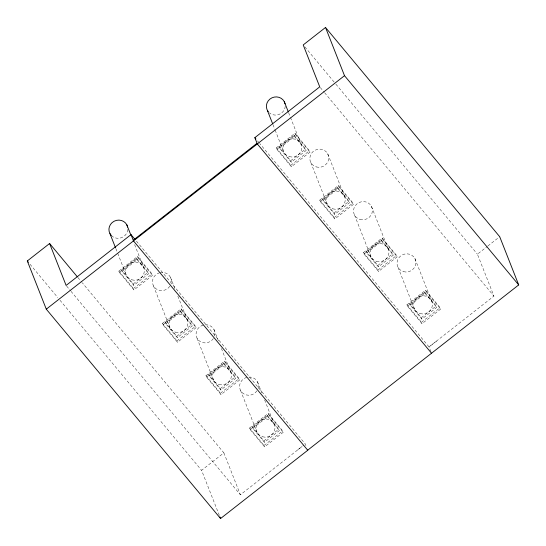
<?xml version="1.0" encoding="UTF-8"?>
<svg xmlns="http://www.w3.org/2000/svg" width="546" height="546" viewBox="0 0 546 546"><rect width="100%" height="100%" fill="white"/><g stroke="black" fill="none" stroke-linecap="round" stroke-linejoin="round"><path stroke-width="0.41" stroke-dasharray="2.73 2.05" d="M118.864 271.109L137.51 256.511L152.027 273.949L152.58 275.341L133.927 289.946L119.41 272.509L118.864 271.109L133.381 288.547L133.927 289.946M276.296 147.905L294.949 133.299L309.466 150.737L310.012 152.136L291.366 166.735L276.849 149.297L276.296 147.905L290.813 165.342L291.366 166.735M121.628 269.997L136.548 258.313L148.164 272.263L148.71 273.662L133.79 285.346L122.181 271.396L121.628 269.997L133.244 283.947L133.79 285.346M279.061 146.785L293.987 135.108L305.596 149.058L306.149 150.45L291.23 162.135L279.613 148.184L279.061 146.785L290.677 160.736L291.23 162.135M119.41 272.509L138.063 257.903L137.51 256.511M276.849 149.297L295.502 134.698L294.949 133.299M122.181 271.396L137.101 259.712L136.548 258.313M279.613 148.184L294.533 136.507L293.987 135.108M133.244 283.947L148.164 272.263M290.677 160.736L305.596 149.058M133.381 288.547L152.027 273.949M290.813 165.342L309.466 150.737M319.765 200.116L338.418 185.517L352.934 202.955L353.48 204.354L334.834 218.953L320.318 201.515L319.765 200.116L334.282 217.554L334.834 218.953M162.415 323.423L181.06 308.818L195.577 326.255L196.13 327.655L177.477 342.26L162.961 324.822L162.415 323.423L176.924 340.861L177.477 342.26M322.536 199.003L337.455 187.319L349.065 201.269L349.617 202.668L334.698 214.353L323.082 200.402L322.536 199.003L334.145 212.954L334.698 214.353M165.179 322.311L180.098 310.626L191.714 324.577L192.26 325.976L177.341 337.66L165.731 323.71L165.179 322.311L176.788 336.261L177.341 337.66M162.961 324.822L181.613 310.217L181.06 308.818M320.318 201.515L338.97 186.916L338.418 185.517M323.082 200.402L338.001 188.718L337.455 187.319M165.731 323.71L180.651 312.025L180.098 310.626M334.145 212.954L349.065 201.269M176.788 336.261L191.714 324.577M334.282 217.554L352.934 202.955M176.924 340.861L195.577 326.255M205.958 375.737L224.611 361.131L239.128 378.569L239.68 379.968L221.028 394.574L206.511 377.136L205.958 375.737L220.475 393.175L221.028 394.574M363.459 252.607L382.111 238.001L396.628 255.439L397.181 256.838L378.528 271.444L364.011 254.006L363.459 252.607L377.975 270.045L378.528 271.444M208.729 374.624L223.648 362.94L235.258 376.89L235.811 378.289L220.891 389.967L209.275 376.017L208.729 374.624L220.338 388.575L220.891 389.967M366.23 251.494L381.149 239.81L392.758 253.76L393.311 255.159L378.392 266.837L366.775 252.894L366.23 251.494L377.839 265.445L378.392 266.837M206.511 377.136L225.164 362.53L224.611 361.131M364.011 254.006L382.664 239.401L382.111 238.001M209.275 376.017L224.194 364.339L223.648 362.94M366.775 252.894L381.702 241.209L381.149 239.81M220.338 388.575L235.258 376.89M377.839 265.445L392.758 253.76M220.475 393.175L239.128 378.569M377.975 270.045L396.628 255.439M249.508 428.05L268.161 413.445L282.678 430.883L283.224 432.282L264.578 446.881L250.061 429.443L249.508 428.05L264.025 445.488L264.578 446.881M406.941 304.839L425.593 290.233L440.11 307.671L440.663 309.07L422.01 323.676L407.493 306.238L406.941 304.839L421.457 322.276L422.01 323.676M252.272 426.931L267.199 415.253L278.808 429.204L279.361 430.596L264.441 442.28L252.825 428.33L252.272 426.931L263.889 440.881L264.441 442.28M409.712 303.726L424.631 292.042L436.24 305.992L436.793 307.391L421.874 319.076L410.258 305.125L409.712 303.726L421.321 317.676L421.874 319.076M250.061 429.443L268.707 414.844L268.161 413.445M407.493 306.238L426.146 291.632L425.593 290.233M252.825 428.33L267.745 416.646L267.199 415.253M410.258 305.125L425.184 293.441L424.631 292.042M430.965 351.808L429.033 346.915L493.932 296.103L477.416 254.177L487.25 246.478M487.906 245.959L499.713 236.718M219.328 515.369L201.583 470.324L223.88 452.866L82.275 282.767M263.889 440.881L278.808 429.204M421.321 317.676L436.24 305.992M264.025 445.488L282.678 430.883M421.457 322.276L440.11 307.671M297.775 449.754L302.122 446.348M436.527 341.113L429.067 346.956L259.739 143.55M71.014 291.325L240.397 494.799L303.958 445.031M304.852 46.888L335.34 83.511M335.879 84.166L477.416 254.177M320.277 87.51L324.092 92.09M324.638 92.745L493.932 296.103M295.502 134.698L310.012 152.136M338.97 186.916L353.48 204.354M382.664 239.401L397.181 256.838M426.146 291.632L440.663 309.07M294.533 136.507L306.149 150.45M338.001 188.718L349.617 202.668M381.702 241.209L393.311 255.159M425.184 293.441L436.793 307.391M257.562 140.936L259.193 142.902M136.452 241.168L305.296 443.987L306.122 446.082M138.063 257.903L152.58 275.341M181.613 310.217L196.13 327.655M225.164 362.53L239.68 379.968M268.707 414.844L283.224 432.282M137.101 259.712L148.71 273.662M180.651 312.025L192.26 325.976M224.194 364.339L235.811 378.289M267.745 416.646L279.361 430.596M77.921 277.532L81.729 282.111M66.66 286.09L70.468 290.67M30.023 264.244L57.801 297.604M59.978 300.225L201.583 470.324M414.912 258.572L431.429 300.498M398.007 267.294L414.523 309.22M371.43 206.333L387.947 248.266M354.525 215.063L371.041 256.989M327.736 153.849L344.253 195.775M310.831 162.571L327.347 204.504M288.629 112.708L290.185 116.66M290.499 117.451L300.785 143.557M272.973 124.597L274.843 129.341M275.15 130.132L283.879 152.286M257.48 381.777L261.841 392.854M264.646 399.972L273.996 423.703M240.574 390.506L257.091 432.432M213.93 329.463L218.919 342.124M221.41 348.45L230.446 371.396M197.024 338.192L213.541 380.118M170.379 277.15L175.054 289.018M177.86 296.137L186.896 319.082M223.88 452.866L240.397 494.799M153.474 285.879L169.99 327.805M134.623 244.615L143.345 266.769M115.848 248.594L117.404 252.552M117.718 253.344L126.44 275.491M285.251 106.211A9.521 9.029 -21.5 0 1 279.293 114.326A9.521 9.029 -21.5 0 1 269.321 112.824M213.37 338.561A9.521 9.029 -21.5 0 1 197.427 338.868A9.521 9.029 -21.5 0 1 204.388 324.836A9.521 9.029 -21.5 0 1 214.448 336.391M160.026 272.672A9.521 9.029 -21.5 0 1 170.898 284.077M169.82 286.247A9.521 9.029 -21.5 0 1 154.341 287.196A9.521 9.029 -21.5 0 1 159.227 272.898M256.92 390.875A9.521 9.029 -21.5 0 1 240.977 391.182A9.521 9.029 -21.5 0 1 247.939 377.143A9.521 9.029 -21.5 0 1 257.999 388.697M127.819 229.416A9.521 9.029 -21.5 0 1 121.471 237.687A9.521 9.029 -21.5 0 1 111.309 235.483M289.346 156.654A9.521 9.029 -21.5 0 0 301.59 145.775A9.521 9.029 -21.5 0 0 286.056 141.339A9.521 9.029 -21.5 0 0 289.346 156.654M332.814 208.865A9.521 9.029 -21.5 0 0 345.058 197.993A9.521 9.029 -21.5 0 0 329.525 193.557A9.521 9.029 -21.5 0 0 332.814 208.865M316.298 166.939A9.521 9.029 -21.5 0 0 328.542 156.06A9.521 9.029 -21.5 0 0 313.008 151.631A9.521 9.029 -21.5 0 0 316.298 166.939M376.508 261.357A9.521 9.029 -21.5 0 0 388.752 250.477A9.521 9.029 -21.5 0 0 373.218 246.041A9.521 9.029 -21.5 0 0 376.508 261.357M359.998 219.431A9.521 9.029 -21.5 0 0 372.242 208.552A9.521 9.029 -21.5 0 0 356.702 204.115A9.521 9.029 -21.5 0 0 359.998 219.431M419.99 313.588A9.521 9.029 -21.5 0 0 432.234 302.709A9.521 9.029 -21.5 0 0 416.7 298.28A9.521 9.029 -21.5 0 0 419.99 313.588M403.48 271.662A9.521 9.029 -21.5 0 0 415.724 260.783A9.521 9.029 -21.5 0 0 400.184 256.347A9.521 9.029 -21.5 0 0 403.48 271.662M219.007 384.486A9.521 9.029 -21.5 0 0 231.251 373.607A9.521 9.029 -21.5 0 0 215.718 369.171A9.521 9.029 -21.5 0 0 219.007 384.486M175.464 332.173A9.521 9.029 -21.5 0 0 187.708 321.294A9.521 9.029 -21.5 0 0 172.167 316.864A9.521 9.029 -21.5 0 0 175.464 332.173M131.914 279.859A9.521 9.029 -21.5 0 0 144.158 268.98A9.521 9.029 -21.5 0 0 128.617 264.551A9.521 9.029 -21.5 0 0 131.914 279.859M262.558 436.8A9.521 9.029 -21.5 0 0 274.802 425.921A9.521 9.029 -21.5 0 0 259.268 421.485A9.521 9.029 -21.5 0 0 262.558 436.8"/><path stroke-width="0.82" d="M49.597 243.509L66.114 285.435L131.006 234.63L133.511 240.936L307.767 450.259L220.57 518.529L46.287 309.173L27.3 260.968L49.597 243.509L77.375 276.877M325.518 27.471L303.221 44.929L319.738 86.855L254.839 137.667L257.309 143.939L431.538 353.228L518.7 284.923L499.713 236.718L325.518 27.471L344.506 75.676L518.7 284.923M257.043 143.257L133.238 240.254M46.287 309.173L344.506 75.676M307.705 450.184L431.538 353.228M254.839 137.667L255.931 138.977M131.006 234.63L134.821 239.203M27.3 260.968L28.392 262.278M284.268 101.631L288.315 111.916M267.363 110.36L272.659 123.806M126.836 224.843L130.883 235.128M109.93 233.565L115.534 247.809M219.949 516.953L220.57 518.529M268.229 111.677A9.521 9.029 -21.5 0 1 271.956 97.83A9.521 9.029 -21.5 0 1 285.073 103.849M111.309 235.483A9.521 9.029 -21.5 0 1 114.148 221.219A9.521 9.029 -21.5 0 1 127.641 227.054"/></g></svg>
